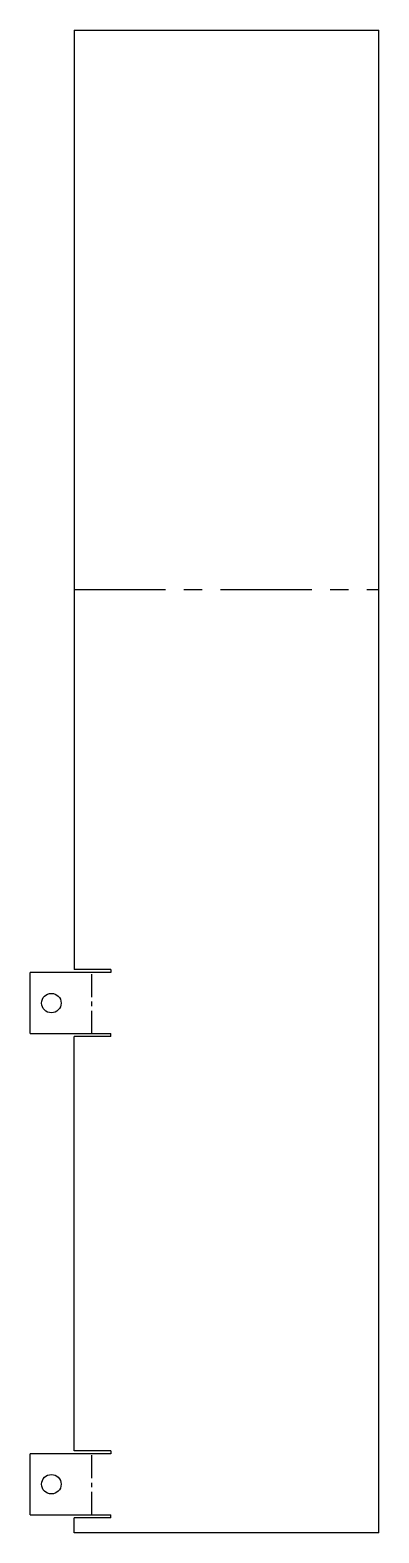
# Model space of a CAD drawing. Extents: x -13 to 44, y -3 to 244.
import ezdxf

# ---------------------------------------------------------------- set-up
doc = ezdxf.new("R2010")
doc.units = 0
doc.header["$MEASUREMENT"] = 0
doc.linetypes.add('AXES', pattern=[24, 15, -3, 3, -3])
doc.layers.get('0').update_dxf_attribs({"linetype": 'CONTINUOUS'})

msp = doc.modelspace()

# ---------------------------------------------------------------- linework, layer by layer
at = {"color": 7}
for p, q in [((-6, 243.772121), (44, 243.772121)), ((-6, 243.772121), (-6, 89.5)), ((44, -3), (44, 243.772121)), ((-6, 10.5), (-6, 78.5)), ((44, -3), (-6, -3))]:
    msp.add_line(p, q, dxfattribs=at)
at = {"color": 1, "linetype": 'AXES'}
msp.add_line((-6, 151.886061), (44, 151.886061), dxfattribs=at)
at = {"color": 7, "ltscale": 0.331128}
for p, q in [((0, 89), (-13.245129, 89)), ((-13.245129, 79), (0, 79)), ((0, 10), (-13.245129, 10)), ((-13.245129, 0), (0, 0))]:
    msp.add_line(p, q, dxfattribs=at)
at = {"color": 7, "ltscale": 0.25}
for p, q in [((-13.245129, 79), (-13.245129, 89)), ((-13.245129, 0), (-13.245129, 10))]:
    msp.add_line(p, q, dxfattribs=at)
at = {"color": 7, "ltscale": 0.15}
for p, q in [((0, 89.5), (-6, 89.5)), ((0, 78.5), (-6, 78.5)), ((0, 10.5), (-6, 10.5)), ((0, -0.5), (-6, -0.5))]:
    msp.add_line(p, q, dxfattribs=at)
at = {"color": 1, "linetype": 'AXES', "ltscale": 0.25}
for p, q in [((-3.122564, 79), (-3.122564, 89)), ((-3.122564, 0), (-3.122564, 10))]:
    msp.add_line(p, q, dxfattribs=at)
at = {"color": 7, "ltscale": 0.0125}
for p, q in [((0, 89.5), (0, 89)), ((0, 78.5), (0, 79)), ((0, 10.5), (0, 10)), ((0, -0.5), (0, 0))]:
    msp.add_line(p, q, dxfattribs=at)
at = {"color": 7, "ltscale": 0.0625}
msp.add_line((-6, -3), (-6, -0.5), dxfattribs=at)
at = {"color": 7}
for centre in [(-9.745129, 84), (-9.745129, 5)]:
    msp.add_circle(centre, 1.6, dxfattribs=at)

doc.saveas('drawing.dxf')
